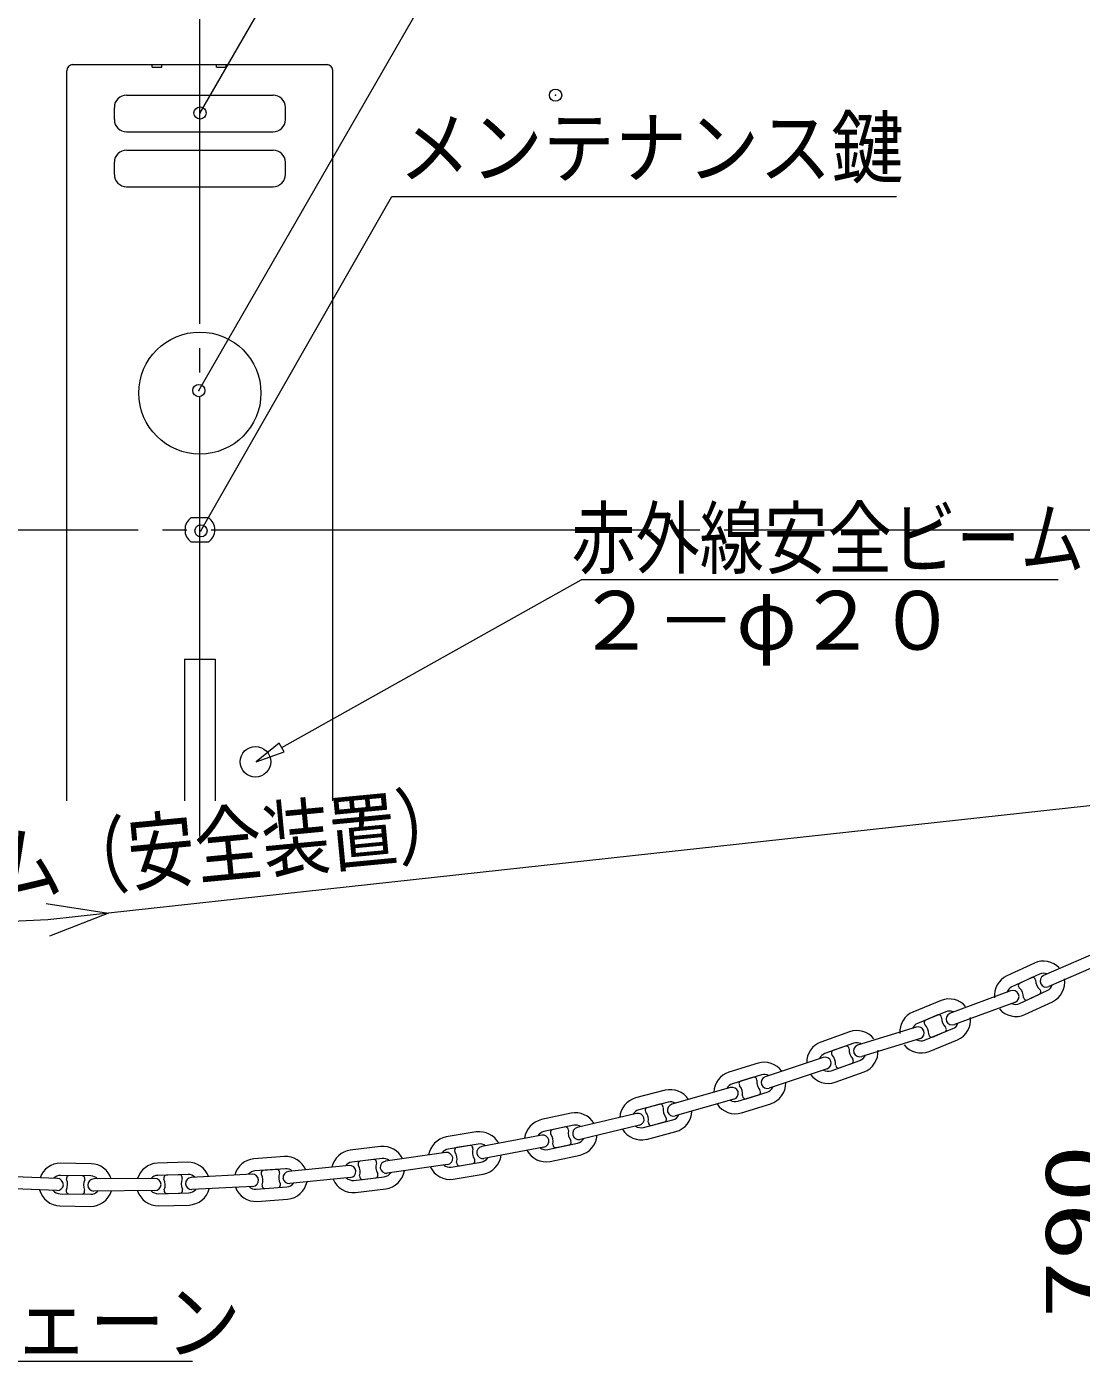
# Model space of a CAD drawing. Units: millimetres, scale not verified. Extents: x -4014 to 4014, y -2814 to 2814.
# Drawn here: x -1854 to -991, y 1167 to 2260 of the extents above; entities that cross this region are included whole.
import ezdxf
from ezdxf.enums import TextEntityAlignment as Align

# ---------------------------------------------------------------- set-up
doc = ezdxf.new("R2010")
doc.units = ezdxf.units.MM
doc.header["$LTSCALE"] = 20
doc.header["$PDMODE"] = 32
doc.header["$PDSIZE"] = 10
doc.linetypes.add('LONG_CHAIN', pattern=[21, 18, -1, 1, -1])
for name, color, linetype, lineweight in [('0-4_LAYER257', 7, 'Continuous', 9), ('0-5_LAYER259', 7, 'Continuous', 9), ('0-9_LAYER260', 7, 'Continuous', 9), ('0-E_ADD_LINE-1', 7, 'LONG_CHAIN', 9)]:
    doc.layers.add(name, color=color, linetype=linetype, lineweight=lineweight)
doc.styles.add('ＭＳ ゴシック', font='')
doc.styles.get('ＭＳ ゴシック').set_extended_font_data('MS Gothic')

msp = doc.modelspace()

# ---------------------------------------------------------------- linework, layer by layer
at = {"layer": '0-4_LAYER257'}
for p, q in [((-629.2, 1661.02), (-1787.6, 1534.22)), ((-1838.69, 1542.14), (-1787.52, 1534.28)), ((-1787.52, 1534.28), (-1837.23, 1528.79)), ((-1787.52, 1534.28), (-1835.76, 1515.49)), ((-1837.23, 1528.79), (-2942.75, 1477.6)), ((-977.23, 1502.61), (-1022.06, 1483.21)), ((-1029.5, 1493.44), (-1052.16, 1482.91)), ((-972.82, 1493.64), (-1017.65, 1474.18)), ((-1025.27, 1484.38), (-1047.93, 1473.82)), ((-1031.6, 1481.44), (-1041.59, 1476.79)), ((-1028.51, 1479.52), (-1028.96, 1480.48)), ((-1049.07, 1470.64), (-1098.89, 1452.21)), ((-1042.55, 1474.12), (-1042.1, 1473.22)), ((-1041.59, 1460.26), (-1018.94, 1470.79)), ((-1038.35, 1465.09), (-1037.9, 1464.13)), ((-1035.26, 1463.17), (-1025.3, 1467.85)), ((-1024.31, 1470.49), (-1024.76, 1471.42)), ((-1105.82, 1462.8), (-1128.92, 1453.29)), ((-1045.04, 1461.46), (-1094.87, 1443.06)), ((-1037.36, 1451.16), (-1014.71, 1461.7)), ((-1102.01, 1453.56), (-1125.14, 1444.02)), ((-1119.74, 1444.08), (-1119.35, 1443.12)), ((-1108.49, 1450.89), (-1118.66, 1446.72)), ((-1105.49, 1448.85), (-1105.88, 1449.81)), ((-1180.86, 1437.15), (-1204.38, 1428.69)), ((-1126.4, 1440.9), (-1174.41, 1426.23)), ((-1119.41, 1430.16), (-1096.31, 1439.67)), ((-1115.96, 1434.87), (-1115.54, 1433.91)), ((-1112.96, 1432.83), (-1102.79, 1437.03)), ((-1101.68, 1439.61), (-1102.1, 1440.6)), ((-1177.47, 1427.73), (-1200.99, 1419.26)), ((-1184.07, 1425.36), (-1194.42, 1421.66)), ((-1181.16, 1423.19), (-1181.49, 1424.15)), ((-1122.83, 1431.57), (-1170.8, 1416.92)), ((-1115.63, 1420.92), (-1092.49, 1430.43)), ((-1255.78, 1411.46), (-1279.66, 1404.08)), ((-1202.43, 1416.17), (-1249.83, 1400.3)), ((-1195.92, 1405.13), (-1172.39, 1413.62)), ((-1195.62, 1419.11), (-1195.26, 1418.12)), ((-1189.32, 1407.53), (-1178.97, 1411.25)), ((-1177.77, 1413.8), (-1178.13, 1414.76)), ((-1252.82, 1401.95), (-1276.71, 1394.51)), ((-1259.51, 1399.85), (-1270.02, 1396.58)), ((-1199.25, 1406.72), (-1246.65, 1390.85)), ((-1192.53, 1395.77), (-1169, 1404.23)), ((-1192.23, 1409.69), (-1191.9, 1408.73)), ((-1331.78, 1389.2), (-1355.97, 1382.9)), ((-1278.27, 1391.48), (-1326.34, 1377.77)), ((-1271.33, 1394.09), (-1271.03, 1393.13)), ((-1256.69, 1397.54), (-1257, 1398.53)), ((-1253.76, 1388.03), (-1254.04, 1389.02)), ((-1329.26, 1379.51), (-1353.45, 1373.2)), ((-1336.04, 1377.77), (-1346.69, 1374.94)), ((-1275.53, 1381.88), (-1323.6, 1368.16)), ((-1272.26, 1380.2), (-1248.38, 1387.58)), ((-1269.3, 1370.65), (-1245.42, 1378.04)), ((-1268.38, 1384.55), (-1268.08, 1383.59)), ((-1265.58, 1382.27), (-1255.08, 1385.51)), ((-1408.72, 1370.38), (-1433.16, 1365.16)), ((-1355.14, 1370.26), (-1403.79, 1358.68)), ((-1348.11, 1372.54), (-1347.85, 1371.55)), ((-1333.33, 1375.33), (-1333.6, 1376.32)), ((-1330.81, 1365.7), (-1331.08, 1366.66)), ((-1406.63, 1360.6), (-1431.08, 1355.38)), ((-1413.47, 1359.16), (-1424.24, 1356.82)), ((-1410.9, 1356.61), (-1411.1, 1357.6)), ((-1352.83, 1360.54), (-1401.49, 1348.96)), ((-1349.67, 1358.68), (-1325.48, 1365.01)), ((-1345.58, 1362.88), (-1345.34, 1361.89)), ((-1342.9, 1360.48), (-1332.26, 1363.24)), ((-1486.42, 1355.05), (-1511.08, 1350.94)), ((-1484.77, 1345.18), (-1509.43, 1341.07)), ((-1432.9, 1352.53), (-1482.02, 1343.17)), ((-1427.95, 1340.71), (-1403.5, 1345.93)), ((-1425.78, 1354.48), (-1425.56, 1353.46)), ((-1423.69, 1344.7), (-1423.49, 1343.71)), ((-1408.81, 1346.83), (-1409.02, 1347.85)), ((-1347.15, 1349.02), (-1322.95, 1355.35)), ((-1643.51, 1334.95), (-1668.43, 1333.06)), ((-1564.74, 1343.2), (-1589.55, 1340.2)), ((-1511.4, 1338.28), (-1560.88, 1331.14)), ((-1504.17, 1339.93), (-1504.01, 1338.91)), ((-1491.67, 1344.04), (-1502.52, 1342.21)), ((-1489.21, 1341.37), (-1489.38, 1342.39)), ((-1431.04, 1342.69), (-1480.16, 1333.33)), ((-1425.88, 1330.93), (-1401.42, 1336.15)), ((-1421.1, 1342.21), (-1410.35, 1344.46)), ((-1801.75, 1329.04), (-1826.74, 1329.46)), ((-1722.56, 1330.21), (-1747.55, 1329.46)), ((-1642.75, 1324.98), (-1667.68, 1323.09)), ((-1649.72, 1324.44), (-1660.7, 1323.6)), ((-1590.44, 1327.59), (-1640.18, 1322.73)), ((-1563.54, 1333.3), (-1588.35, 1330.3)), ((-1583.15, 1328.92), (-1583.02, 1327.86)), ((-1570.48, 1332.46), (-1581.4, 1331.11)), ((-1568.15, 1329.67), (-1568.25, 1330.72)), ((-1509.96, 1328.37), (-1559.46, 1321.26)), ((-1506.97, 1326.27), (-1482.31, 1330.36)), ((-1502.54, 1330.09), (-1502.35, 1329.07)), ((-1500.06, 1327.41), (-1489.21, 1329.25)), ((-1487.58, 1331.53), (-1487.73, 1332.55)), ((-1829.32, 1317.06), (-1879.28, 1318.89)), ((-1801.89, 1319.07), (-1826.89, 1319.43)), ((-1821.92, 1317.33), (-1821.92, 1316.31)), ((-1808.89, 1319.16), (-1819.9, 1319.34)), ((-1806.94, 1316.1), (-1806.92, 1317.12)), ((-1749.55, 1316.97), (-1799.54, 1316.58)), ((-1722.26, 1320.21), (-1747.24, 1319.46)), ((-1742.19, 1317.63), (-1742.16, 1316.61)), ((-1729.25, 1320.03), (-1740.25, 1319.67)), ((-1727.16, 1317.06), (-1727.2, 1318.08)), ((-1669.87, 1320.48), (-1719.8, 1317.84)), ((-1662.54, 1321.47), (-1662.46, 1320.45)), ((-1647.5, 1321.56), (-1647.58, 1322.58)), ((-1646.76, 1311.66), (-1646.84, 1312.65)), ((-1589.45, 1317.66), (-1639.21, 1312.77)), ((-1586.56, 1315.41), (-1561.74, 1318.41)), ((-1581.96, 1319.01), (-1581.84, 1317.99)), ((-1579.6, 1316.22), (-1568.68, 1317.57)), ((-1566.94, 1319.79), (-1567.05, 1320.81)), ((-1505.33, 1316.4), (-1480.67, 1320.48)), ((-1829.7, 1307.04), (-1879.65, 1308.93)), ((-1827.12, 1304.43), (-1802.12, 1304.04)), ((-1822.07, 1307.37), (-1822.08, 1306.35)), ((-1820.12, 1304.31), (-1809.13, 1304.16)), ((-1807.09, 1306.11), (-1807.08, 1307.13)), ((-1749.48, 1307.01), (-1799.47, 1306.59)), ((-1746.79, 1304.46), (-1721.81, 1305.24)), ((-1741.89, 1307.64), (-1741.86, 1306.62)), ((-1739.79, 1304.67), (-1728.8, 1305)), ((-1726.87, 1307.07), (-1726.89, 1308.09)), ((-1669.36, 1310.52), (-1719.28, 1307.88)), ((-1666.56, 1308.15), (-1641.63, 1310.01)), ((-1661.8, 1311.54), (-1661.7, 1310.52)), ((-1659.57, 1308.66), (-1648.61, 1309.47)), ((-1585.35, 1305.48), (-1560.53, 1308.48)), ((-1827.27, 1294.44), (-1802.26, 1294.08)), ((-1746.49, 1294.5), (-1721.51, 1295.22)), ((-1665.8, 1298.16), (-1640.86, 1300.02)), ((-2082.41, 1167.21), (-1718.71, 1167.21))]:
    msp.add_line(p, q, dxfattribs=at)
for centre, radius, start, end in [((-1022.22, 1476.97), 18, 44.05776, 113.83005), ((-1044.23, 1466.73), 18, 116.07925, 185.71078), ((-1040.63, 1474.94), 2.08, 117.63941, 203.64261), ((-1030.8, 1479.51), 2.09, 27.35929, 112.99576), ((-1018.29, 1479.37), 10.19, 180.45617, 229.67879), ((-1022.11, 1477.41), 7.64, 68.56267, 114.42079), ((-1019.59, 1478.61), 5.22, 118.44451, 204.21099), ((-1019.78, 1478.93), 5.19, 208.3199, 294.12092), ((-1022.76, 1477.92), 18.1, 296.37168, 8.25406), ((-1044.56, 1466.82), 7.78, 115.64118, 160.56211), ((-1047.18, 1465.78), 5.2, 25.75831, 111.38586), ((-1047.32, 1466.12), 5.2, 295.88492, 21.63141), ((-1048.44, 1465.31), 10.04, 359.9387, 50.01085), ((-1026.24, 1469.69), 2.08, 296.81225, 22.61411), ((-1022.06, 1477.57), 7.46, 294.79143, 344.55858), ((-1099.31, 1446), 18.01, 41.48441, 111.22432), ((-1099.17, 1446.49), 7.62, 66.01967, 111.99107), ((-1044.62, 1467.69), 18.05, 221.2915, 293.66898), ((-1044.76, 1467.06), 7.51, 245.08905, 294.91097), ((-1036.05, 1465.09), 2.09, 207.35766, 292.4615), ((-1121.84, 1436.83), 17.92, 113.29563, 183.2438), ((-1122.3, 1437.12), 7.47, 112.32095, 158.95378), ((-1117.79, 1444.82), 2.09, 114.88821, 200.73628), ((-1126.31, 1435.46), 10.33, 357.81661, 46.76296), ((-1107.79, 1448.91), 2.12, 25.20057, 109.49563), ((-1095.36, 1448.2), 10.11, 177.52474, 227.31881), ((-1096.62, 1447.54), 5.2, 115.76784, 201.53153), ((-1096.78, 1447.87), 5.18, 205.53179, 291.6117), ((-1099.35, 1446.78), 7.72, 293.14632, 341.3712), ((-1099.75, 1446.95), 18.04, 293.70636, 5.90514), ((-1175.11, 1420.05), 18.03, 38.94455, 108.57185), ((-1124.74, 1435.95), 5.22, 23.40541, 108.63483), ((-1124.89, 1436.34), 5.22, 293.31744, 18.79106), ((-1113.68, 1434.76), 2.05, 204.04049, 290.55782), ((-1103.63, 1438.91), 2.06, 294.04378, 20.16651), ((-1197.9, 1411.84), 18.05, 111.05641, 180.33082), ((-1193.58, 1419.71), 2.13, 113.27799, 196.40917), ((-1183.43, 1423.38), 2.08, 22.15268, 107.71238), ((-1171.07, 1422.09), 10.1, 174.91013, 224.81846), ((-1172.4, 1421.48), 5.16, 112.93686, 199.05273), ((-1174.94, 1420.27), 7.89, 64.47888, 108.74137), ((-1175.53, 1421.07), 18.07, 291.1715, 3.1805), ((-1122.1, 1437.79), 18.07, 218.85104, 291.03886), ((-1122.28, 1437.23), 7.62, 243.06633, 292.06039), ((-1250.79, 1394.17), 18.01, 36.39989, 106.09307), ((-1198.43, 1412.18), 7.53, 109.90013, 156.28624), ((-1200.95, 1411.18), 5.21, 20.70807, 106.38532), ((-1201, 1411.54), 5.14, 289.98635, 16.73231), ((-1202.45, 1410.78), 10.23, 355.1598, 44.39088), ((-1179.77, 1413.19), 2.09, 292.35979, 17.32738), ((-1172.49, 1421.85), 5.2, 203.22018, 288.82116), ((-1175.15, 1420.9), 7.78, 290.68288, 338.38552), ((-1273.97, 1386.99), 18.02, 108.39661, 177.95576), ((-1258.98, 1397.83), 2.1, 19.44829, 104.62723), ((-1247.97, 1395.44), 5.21, 110.87792, 196.29218), ((-1250.66, 1394.67), 7.59, 60.48201, 106.52931), ((-1198.26, 1412.81), 18, 216.03254, 288.59255), ((-1198.43, 1412.6), 7.87, 241.28689, 288.56223), ((-1189.97, 1409.5), 2.06, 201.90727, 288.1606), ((-1327.62, 1371.64), 18.06, 33.84067, 103.33653), ((-1274.36, 1387.21), 7.67, 107.76687, 153.17545), ((-1277.01, 1386.45), 5.19, 18.27681, 103.94022), ((-1269.32, 1394.63), 2.08, 109.58933, 194.63807), ((-1278.59, 1386.07), 10.27, 352.79707, 41.87785), ((-1246.56, 1396.02), 10.22, 172.54095, 221.86877), ((-1248.13, 1395.77), 5.16, 200.40345, 286.69209), ((-1250.82, 1394.94), 7.77, 288.3353, 336.36333), ((-1251.12, 1395.13), 18, 288.4287, 0.67757), ((-1351.14, 1365.61), 17.93, 105.62768, 175.44833), ((-1335.58, 1375.76), 2.06, 15.84211, 102.80331), ((-1324.74, 1372.83), 5.19, 107.93908, 193.83692), ((-1327.37, 1372.03), 7.71, 58.94358, 104.23171), ((-1274.28, 1387.9), 17.95, 213.33284, 286.10207), ((-1274.48, 1387.34), 7.48, 237.30232, 287.28553), ((-1277.2, 1386.86), 5.26, 288.57358, 13.36587), ((-1266.1, 1384.28), 2.1, 199.08793, 284.4236), ((-1255.79, 1387.5), 2.1, 289.8498, 14.39918), ((-1405.29, 1352.77), 17.95, 31.03514, 101.03402), ((-1351.38, 1365.75), 7.75, 105.50842, 150.46933), ((-1354.16, 1365.14), 5.22, 15.61387, 100.90836), ((-1354.18, 1365.52), 5.15, 285.19336, 11.43744), ((-1346.11, 1372.99), 2.05, 106.43019, 192.87442), ((-1355.58, 1364.89), 10.14, 349.8661, 39.52192), ((-1323.3, 1373.34), 10.19, 170.0261, 219.29777), ((-1324.83, 1373.22), 5.21, 198.25755, 283.66481), ((-1327.4, 1372.3), 7.53, 284.77179, 334.16459), ((-1327.82, 1372.64), 17.96, 285.74417, 358.21716), ((-1429.04, 1347.61), 18.02, 103.22642, 172.61458), ((-1423.76, 1354.83), 2.06, 103.60901, 190.29052), ((-1413.14, 1357.07), 2.1, 14.17889, 99.02029), ((-1401.18, 1354.12), 9.97, 166.95702, 217.35915), ((-1402.45, 1353.71), 5.16, 105.13087, 191.44529), ((-1405.07, 1353.23), 7.53, 55.41324, 101.9278), ((-1351.3, 1366.58), 18.03, 211.00192, 283.31729), ((-1351.51, 1366.15), 7.68, 235.23622, 283.86947), ((-1343.34, 1362.54), 2.11, 197.85358, 282.08555), ((-1332.85, 1365.25), 2.09, 286.54574, 12.3121), ((-1507.74, 1333.24), 18.02, 100.67701, 170.25988), ((-1483.79, 1337.26), 17.97, 28.51463, 98.40671), ((-1483.5, 1337.92), 7.37, 52.44305, 99.92053), ((-1429.54, 1348.1), 7.43, 101.94877, 149.08022), ((-1432.15, 1347.36), 5.23, 12.97443, 98.30211), ((-1432.19, 1347.76), 5.19, 282.73035, 8.58994), ((-1433.59, 1347.19), 10.15, 347.17893, 36.77745), ((-1410.9, 1346.5), 2.12, 285.21335, 8.91422), ((-1402.48, 1354.09), 5.22, 195.61373, 280.90824), ((-1405.21, 1353.43), 7.69, 282.80384, 331.19905), ((-1405.56, 1353.69), 18.03, 283.28049, 355.58942), ((-1642.55, 1316.97), 18.02, 23.30347, 93.06352), ((-1587.06, 1322.41), 17.98, 97.94047, 167.56962), ((-1562.94, 1325.3), 18, 25.99544, 95.74997), ((-1508.23, 1333.71), 7.46, 99.26254, 146.12391), ((-1510.86, 1333.09), 5.22, 10.27239, 95.95451), ((-1510.9, 1333.49), 5.2, 280.3849, 5.80824), ((-1502.17, 1340.22), 2.02, 99.78115, 188.41114), ((-1512.34, 1332.96), 10.18, 344.7513, 34.24191), ((-1491.44, 1341.94), 2.11, 12.04339, 96.39445), ((-1479.36, 1338.48), 10.21, 164.7461, 213.99541), ((-1480.87, 1338.12), 5.18, 102.7454, 188.80659), ((-1480.91, 1338.5), 5.22, 192.97567, 278.3435), ((-1483.61, 1337.85), 7.59, 279.86327, 328.87292), ((-1484.06, 1338.24), 18.07, 280.79626, 352.94467), ((-1429.23, 1348.63), 18.02, 208.3227, 280.71236), ((-1429.48, 1348.09), 7.54, 232.04805, 281.69609), ((-1421.48, 1344.23), 2.06, 194.27885, 280.77879), ((-1826.62, 1311.41), 18.04, 90.3971, 159.86079), ((-1802.36, 1311.08), 17.98, 18.19809, 88.05059), ((-1746.7, 1311.56), 17.92, 92.71105, 162.55282), ((-1722.39, 1312.21), 18, 20.72862, 90.53565), ((-1666.73, 1315.16), 17.98, 95.42953, 165.05332), ((-1667.13, 1315.62), 7.49, 94.17383, 140.74659), ((-1660.51, 1321.57), 2.04, 95.46463, 182.87625), ((-1649.68, 1322.33), 2.11, 6.87963, 91.10219), ((-1639.45, 1317.54), 5.23, 98.0118, 183.12686), ((-1642.23, 1317.41), 7.59, 47.86828, 94.00261), ((-1587.45, 1322.82), 7.52, 96.87213, 143.23769), ((-1590.12, 1322.39), 5.22, 8.06168, 93.43977), ((-1590.13, 1322.8), 5.18, 277.50809, 3.5221), ((-1581.13, 1329.11), 2.03, 97.65471, 185.48641), ((-1591.53, 1322.36), 10.09, 342.01776, 31.81727), ((-1570.33, 1330.37), 2.1, 9.19853, 94.39335), ((-1558.51, 1326.31), 10.14, 161.89013, 211.61884), ((-1560, 1326.08), 5.14, 99.87922, 186.44818), ((-1560, 1326.42), 5.19, 190.22925, 276.06434), ((-1562.68, 1325.7), 7.64, 50.62643, 96.47088), ((-1563.1, 1326.33), 18.04, 278.17791, 350.36367), ((-1507.89, 1334.23), 18.01, 205.72902, 278.17842), ((-1508.19, 1333.76), 7.58, 230.12167, 279.25271), ((-1500.31, 1329.46), 2.08, 191.28975, 277.14813), ((-1489.59, 1331.24), 2.03, 280.75544, 8.12018), ((-1826.95, 1311.79), 7.64, 89.56027, 135.3732), ((-1829.7, 1312.26), 5.21, 270.03779, 355.825), ((-1829.71, 1311.87), 5.2, 0.02556, 85.70619), ((-1831.25, 1312.01), 10.22, 334.44687, 23.74759), ((-1819.84, 1317.25), 2.08, 91.71647, 177.39521), ((-1809.02, 1317.05), 2.1, 2.02874, 86.49082), ((-1797.96, 1311.48), 10.04, 153.99732, 204.19495), ((-1799.33, 1311.4), 5.17, 92.33217, 178.26131), ((-1802.09, 1311.37), 7.7, 43.17602, 88.51405), ((-1746.99, 1311.89), 7.58, 91.856, 137.87579), ((-1749.7, 1311.8), 5.18, 2.34213, 88.36975), ((-1749.69, 1312.16), 5.17, 272.34161, 358.37162), ((-1740.14, 1317.63), 2.05, 92.91618, 180.05186), ((-1751.06, 1311.85), 10.03, 336.63788, 26.71098), ((-1729.26, 1317.96), 2.06, 3.16978, 89.79824), ((-1717.76, 1312.84), 10.25, 157.04016, 206.28844), ((-1719.36, 1313.06), 5.19, 185.00614, 270.80699), ((-1719.33, 1312.68), 5.19, 95.17033, 180.7675), ((-1722.03, 1312.71), 7.5, 45.02138, 91.74556), ((-1669.79, 1315.29), 5.2, 5.21117, 90.83947), ((-1669.82, 1315.69), 5.2, 275.17025, 0.75571), ((-1671.23, 1315.3), 10.11, 339.45488, 29.1929), ((-1638.02, 1317.8), 10.16, 159.45495, 209.15101), ((-1639.54, 1317.96), 5.19, 187.88326, 273.64399), ((-1642.18, 1317.51), 7.52, 274.17479, 323.82505), ((-1642.68, 1318.03), 18.09, 275.74964, 347.66102), ((-1587.12, 1323.42), 18.03, 203.21842, 275.63622), ((-1587.42, 1322.98), 7.63, 227.63533, 276.44574), ((-1579.74, 1318.35), 2.12, 189.77632, 273.81559), ((-1568.96, 1319.58), 2.03, 277.89117, 6.10104), ((-1562.6, 1325.8), 7.46, 276.64831, 326.66521), ((-1826.6, 1312.46), 18.04, 195.47175, 267.88594), ((-1827.03, 1311.9), 7.46, 219.23558, 269.31322), ((-1820.02, 1306.38), 2.06, 180.63346, 267.29408), ((-1809.2, 1306.28), 2.11, 271.88496, 355.43677), ((-1799.3, 1311.8), 5.21, 182.72475, 268.10478), ((-1802.43, 1312.14), 18.07, 270.53063, 342.52876), ((-1802.12, 1311.72), 7.68, 270.04723, 318.54531), ((-1746.67, 1312.47), 17.98, 197.95819, 270.57199), ((-1746.92, 1312.15), 7.7, 222.44533, 270.9608), ((-1739.76, 1306.79), 2.1, 184.11309, 269.12645), ((-1728.95, 1307.09), 2.08, 273.99652, 359.27665), ((-1722, 1312.71), 7.48, 271.48972, 321.2191), ((-1722.49, 1313.29), 18.09, 273.13046, 345.01669), ((-1666.74, 1316.2), 18.06, 200.70607, 272.97811), ((-1667.08, 1315.74), 7.61, 224.98114, 273.92879), ((-1659.64, 1310.72), 2.07, 185.86633, 271.84066), ((-1648.84, 1311.55), 2.08, 276.34289, 2.76984)]:
    msp.add_arc(centre, radius, start, end, dxfattribs=at)
at = {"layer": '0-9_LAYER260'}
for p, q in [((-1712.61, 2189.66), (-1561.93, 2450.24)), ((-1713.54, 1962.28), (-1498.6, 2336.16)), ((-1821.74, 1626.27), (-1821.74, 2224.26)), ((-1817.74, 2229.26), (-1607.74, 2229.26)), ((-1751.74, 2227.26), (-1751.74, 2229.26)), ((-1751.74, 2227.26), (-1743.74, 2227.26)), ((-1743.74, 2227.26), (-1743.74, 2229.26)), ((-1699.24, 2227.26), (-1699.24, 2229.26)), ((-1699.24, 2227.26), (-1691.24, 2227.26)), ((-1691.24, 2227.26), (-1691.24, 2229.26)), ((-1603.74, 1626.27), (-1603.74, 2224.26)), ((-1772.74, 2204.26), (-1652.74, 2204.26)), ((-1782.74, 2184.26), (-1782.74, 2194.26)), ((-1642.74, 2184.26), (-1642.74, 2194.26)), ((-1772.74, 2174.26), (-1652.74, 2174.26)), ((-1772.74, 2159.26), (-1652.74, 2159.26)), ((-1782.74, 2139.26), (-1782.74, 2149.26)), ((-1642.74, 2139.26), (-1642.74, 2149.26)), ((-1772.74, 2129.26), (-1652.74, 2129.26)), ((-1719.82, 1858.26), (-1705.67, 1858.26)), ((-1705.67, 1838.26), (-1719.82, 1838.26)), ((-1645.73, 1669.92), (-1400.57, 1807.42)), ((-1010.11, 1807.42), (-1400.57, 1807.42)), ((-1725.24, 1742.26), (-1725.24, 1626.27)), ((-1647.68, 1673.44), (-1666.65, 1658.22)), ((-1643.78, 1666.47), (-1647.68, 1673.44)), ((-1666.65, 1658.22), (-1643.78, 1666.47))]:
    msp.add_line(p, q, dxfattribs=at)
at = {"layer": '0-9_LAYER260', "linetype": 'LONG_CHAIN'}
msp.add_line((-1712.74, 1597.01), (-1712.74, 2266.41), dxfattribs=at)
at = {"layer": '0-9_LAYER260'}
for points in [[(-1711.82, 1847.41), (-1555.57, 2121.23), (-1142.28, 2121.23)], [(-1725.24, 1742.26), (-1700.24, 1742.26), (-1700.24, 1626.27)]]:
    msp.add_lwpolyline(points, dxfattribs=at)
for centre, radius in [((-1712.74, 1960.26), 50), ((-1667.24, 1658.26), 12.5)]:
    msp.add_circle(centre, radius, dxfattribs=at)
for centre, radius, start, end in [((-1816.74, 2224.26), 5, 90, 180), ((-1608.74, 2224.26), 5, 0, 90), ((-1772.74, 2194.26), 10, 90, 180), ((-1652.74, 2194.26), 10, 0, 90), ((-1772.74, 2184.26), 10, 180, 270), ((-1652.74, 2184.26), 10, 270, 0), ((-1772.74, 2149.26), 10, 90, 180), ((-1652.74, 2149.26), 10, 0, 90), ((-1772.74, 2139.26), 10, 180, 270), ((-1652.74, 2139.26), 10, 270, 0), ((-1712.74, 1848.26), 12.25, 125.281, 234.719), ((-1712.74, 1848.26), 12.25, 305.281, 54.719)]:
    msp.add_arc(centre, radius, start, end, dxfattribs=at)
for p in [(-1421.49, 2204.26), (-1712.61, 2189.66), (-1713.54, 1962.28), (-1711.82, 1847.41)]:
    msp.add_point(p, dxfattribs=at)
at = {"layer": '0-E_ADD_LINE-1'}
msp.add_line((-2963.37, 1848.26), (-520.81, 1848.26), dxfattribs=at)

# ---------------------------------------------------------------- texts
at = {"layer": '0-4_LAYER257', "style": 'ＭＳ ゴシック', "width": 0.8}
msp.add_text('赤外線安全ビ－ム（安全装置）', height=50.61, rotation=5.423, dxfattribs=at).set_placement((-2262.88, 1495.43), align=Align.BOTTOM_LEFT)
at = {"layer": '0-4_LAYER257', "style": 'ＭＳ ゴシック', "width": 0.9}
msp.add_text('架渉チェーン', height=50.61, dxfattribs=at).set_placement((-2051.79, 1158.82), align=Align.BOTTOM_LEFT)
at = {"layer": '0-5_LAYER259', "style": 'ＭＳ ゴシック', "width": 1.4}
msp.add_text('790', height=50, rotation=90, dxfattribs=at).set_placement((-956.5, 1201.93), align=Align.BOTTOM_LEFT)
at = {"layer": '0-9_LAYER260', "style": 'ＭＳ ゴシック'}
for s, width, p in [('メンテナンス鍵', 0.9, (-1550.08, 2122.81)), ('赤外線安全ビーム', 0.8, (-1408.53, 1802.9))]:
    msp.add_text(s, height=48.11, dxfattribs=dict(at, width=width)).set_placement(p, align=Align.BOTTOM_LEFT)
msp.add_text('２－φ２０', height=48.11, dxfattribs=at).set_placement((-1404.9, 1735.64), align=Align.BOTTOM_LEFT)

doc.saveas('drawing.dxf')
